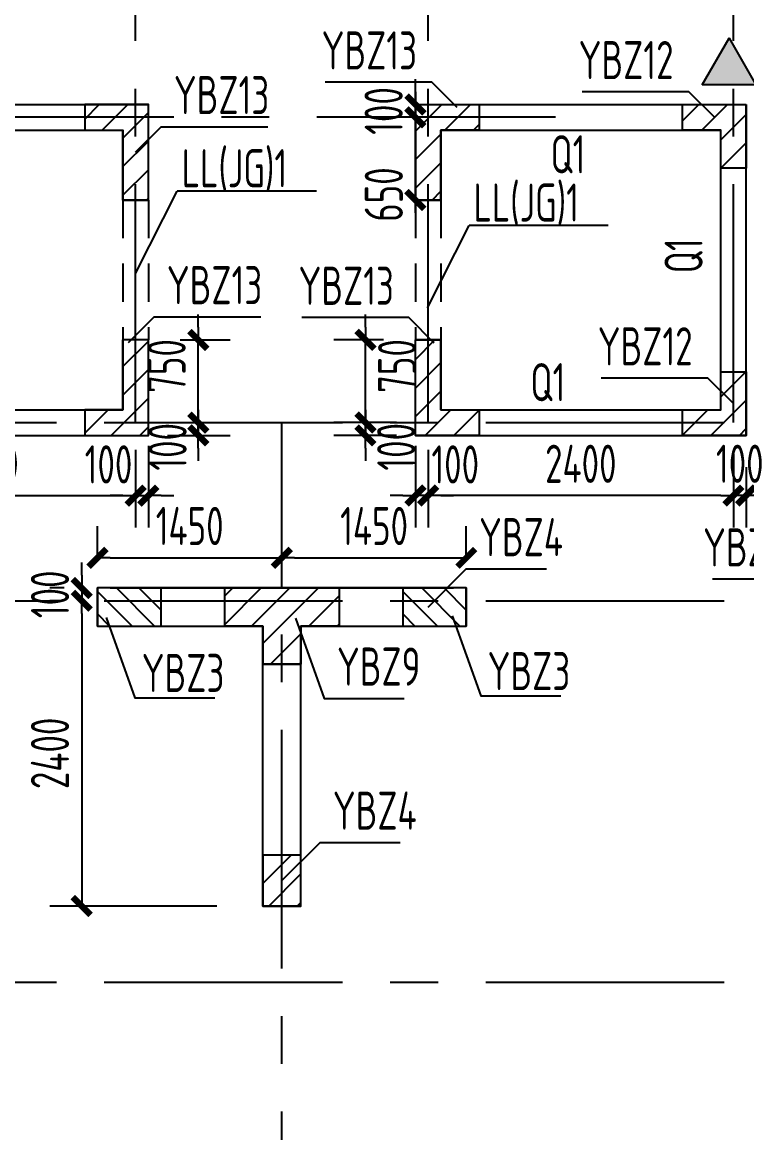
# Model space of a CAD drawing. Extents: x 580289 to 1106878, y -144605 to 78052.
# Drawn here: x 687919 to 693616, y 62835 to 71565 of the extents above; entities that cross this region are included whole.
import ezdxf

# ---------------------------------------------------------------- set-up
doc = ezdxf.new("R2010")
doc.units = 0
doc.header["$LTSCALE"] = 100
for name, pattern in [('3', [5, 3, -2]), ('7', [120.000008, -60.000004, 60.000004]), ('CENTER', [2, 1.25, -0.25, 0.25, -0.25])]:
    doc.linetypes.add(name, pattern=pattern)
doc.layers.get('0').update_dxf_attribs({"linetype": 'CONTINUOUS'})
doc.layers.get('Defpoints').update_dxf_attribs({"linetype": 'CONTINUOUS'})
for name, color, linetype in [('b边缘构件', 240, 'CONTINUOUS'), ('b边缘构件阴影', 240, 'CONTINUOUS'), ('COLU', 7, 'CONTINUOUS'), ('DIM', 3, 'CONTINUOUS'), ('PAXIS', 253, 'CENTER'), ('TEXT', 2, 'CONTINUOUS'), ('THIN', 7, 'CONTINUOUS'), ('墙文字', 54, '7'), ('索引', 140, 'CONTINUOUS')]:
    doc.layers.add(name, color=color, linetype=linetype)
doc.styles.get("Standard").update_dxf_attribs({"font": 'tssdeng.shx', "width": 0.7, "bigfont": 'tssdchn.shx'})
doc.styles.add('TSSD_Dimension', font='Tssdeng.shx', dxfattribs={"width": 0.7, "bigfont": 'tssdchn.shx'})
doc.dimstyles.new('TSSD_100_100$0', dxfattribs={"dimtxt": 300, "dimasz": 100, "dimexe": 250, "dimexo": 250, "dimgap": 100, "dimtad": 1, "dimdec": 0, "dimzin": 0, "dimdsep": 46, "dimtxsty": 'TSSD_Dimension', "dimblk": '_TSDBK', "dimblk1": '_TSDBK', "dimblk2": '_TSDBK', "dimsah": 1, "dimcen": 0, "dimclrt": 7, "dimadec": 0, "dimazin": 0, "dimtfac": 1, "dimtdec": 0, "dimtix": 1, "dimtmove": 2, "dimatfit": 3, "dimldrblk": '_TSDBK', "dimfxl": 1, "dimtolj": 1, "dimtzin": 0, "dimarcsym": 0})
pattern_1 = [(45, (250053.2, 141627.07), (-112.2532, 112.2532), [])]

# ---------------------------------------------------------------- blocks, each defined once
blk = doc.blocks.new('_TSDBK')
blk.add_line((-1, 0), (0, 0))
at = {"const_width": 0.5}
blk.add_lwpolyline([(-0.7, -0.7), (0.7, 0.7)], dxfattribs=at)
blk = doc.blocks.new('*D77')
at = {"layer": 'Defpoints', "color": 0}
for p in [(689960.8, 67354.7), (688510.8, 67117.7), (689960.8, 67117.7)]:
    blk.add_point(p, dxfattribs=at)
at = {"layer": 'DIM', "color": 0, "lineweight": -2}
for p, q in [((688510.8, 67367.7), (688510.8, 67604.7)), ((689960.8, 67367.7), (689960.8, 67604.7)), ((688610.8, 67354.7), (689860.8, 67354.7))]:
    blk.add_line(p, q, dxfattribs=at)
at = {"layer": 'DIM', "color": 0, "lineweight": -2, "xscale": 100, "yscale": 100, "zscale": 100, "rotation": 180}
blk.add_blockref('_TSDBK', (688510.8, 67354.7), dxfattribs=at)
at = {"layer": 'DIM', "color": 0, "lineweight": -2, "xscale": 100, "yscale": 100, "zscale": 100}
blk.add_blockref('_TSDBK', (689960.8, 67354.7), dxfattribs=at)
at = {"layer": 'DIM', "color": 7, "insert": (689235.8, 67604.7), "char_height": 300, "attachment_point": 5, "style": 'TSSD_Dimension'}
blk.add_mtext('\\A1;1450', dxfattribs=at)
blk = doc.blocks.new('*D78')
at = {"layer": 'Defpoints', "color": 0}
for p in [(691410.8, 67354.7), (689960.8, 67117.7), (691410.8, 67117.7)]:
    blk.add_point(p, dxfattribs=at)
at = {"layer": 'DIM', "color": 0, "lineweight": -2}
for p, q in [((689960.8, 67367.7), (689960.8, 67604.7)), ((691410.8, 67367.7), (691410.8, 67604.7)), ((690060.8, 67354.7), (691310.8, 67354.7))]:
    blk.add_line(p, q, dxfattribs=at)
at = {"layer": 'DIM', "color": 0, "lineweight": -2, "xscale": 100, "yscale": 100, "zscale": 100, "rotation": 180}
blk.add_blockref('_TSDBK', (689960.8, 67354.7), dxfattribs=at)
at = {"layer": 'DIM', "color": 0, "lineweight": -2, "xscale": 100, "yscale": 100, "zscale": 100}
blk.add_blockref('_TSDBK', (691410.8, 67354.7), dxfattribs=at)
at = {"layer": 'DIM', "color": 7, "insert": (690685.8, 67604.7), "char_height": 300, "attachment_point": 5, "style": 'TSSD_Dimension'}
blk.add_mtext('\\A1;1450', dxfattribs=at)
blk = doc.blocks.new('*D79')
at = {"layer": 'Defpoints', "color": 0}
for p in [(688499, 67117.7), (688387.3, 67017.7), (688499, 67017.7)]:
    blk.add_point(p, dxfattribs=at)
at = {"layer": 'DIM', "color": 0, "lineweight": -2}
for p, q in [((688387.3, 67217.7), (688387.3, 67317.7)), ((688249, 67117.7), (688137.3, 67117.7)), ((688387.3, 67117.7), (688387.3, 67017.7)), ((688249, 67017.7), (688137.3, 67017.7)), ((688387.3, 66917.7), (688387.3, 66817.7))]:
    blk.add_line(p, q, dxfattribs=at)
at = {"layer": 'DIM', "color": 0, "lineweight": -2, "xscale": 100, "yscale": 100, "zscale": 100}
for p, rotation in [((688387.3, 67117.7), 270), ((688387.3, 67017.7), 90)]:
    blk.add_blockref('_TSDBK', p, dxfattribs=dict(at, rotation=rotation))
at = {"layer": 'DIM', "color": 7, "insert": (688137.3, 67067.7), "char_height": 300, "attachment_point": 5, "rotation": 90, "style": 'TSSD_Dimension'}
blk.add_mtext('\\A1;100', dxfattribs=at)
blk = doc.blocks.new('*D80')
at = {"layer": 'Defpoints', "color": 0}
for p in [(688499, 67017.7), (688387.3, 64617.7), (689699, 64617.7)]:
    blk.add_point(p, dxfattribs=at)
at = {"layer": 'DIM', "color": 0, "lineweight": -2}
for p, q in [((688249, 67017.7), (688137.3, 67017.7)), ((688387.3, 66917.7), (688387.3, 64717.7)), ((689449, 64617.7), (688137.3, 64617.7))]:
    blk.add_line(p, q, dxfattribs=at)
at = {"layer": 'DIM', "color": 0, "lineweight": -2, "xscale": 100, "yscale": 100, "zscale": 100}
for p, rotation in [((688387.3, 67017.7), 90), ((688387.3, 64617.7), 270)]:
    blk.add_blockref('_TSDBK', p, dxfattribs=dict(at, rotation=rotation))
at = {"layer": 'DIM', "color": 7, "insert": (688137.3, 65817.7), "char_height": 300, "attachment_point": 5, "rotation": 90, "style": 'TSSD_Dimension'}
blk.add_mtext('\\A1;2400', dxfattribs=at)
blk = doc.blocks.new('*D104')
at = {"layer": 'Defpoints', "color": 0}
for p in [(688810.8, 68417.7), (688810.8, 68317.7), (689303.6, 68317.7)]:
    blk.add_point(p, dxfattribs=at)
at = {"layer": 'DIM', "color": 0, "lineweight": -2}
for p, q in [((689303.6, 68517.7), (689303.6, 68617.7)), ((689060.8, 68417.7), (689553.6, 68417.7)), ((689303.6, 68417.7), (689303.6, 68317.7)), ((689060.8, 68317.7), (689553.6, 68317.7)), ((689303.6, 68217.7), (689303.6, 68117.7))]:
    blk.add_line(p, q, dxfattribs=at)
at = {"layer": 'DIM', "color": 0, "lineweight": -2, "xscale": 100, "yscale": 100, "zscale": 100}
for p, rotation in [((689303.6, 68417.7), 270), ((689303.6, 68317.7), 90)]:
    blk.add_blockref('_TSDBK', p, dxfattribs=dict(at, rotation=rotation))
at = {"layer": 'DIM', "color": 7, "insert": (689061.9, 68227.5), "char_height": 300, "attachment_point": 5, "rotation": 90, "style": 'TSSD_Dimension'}
blk.add_mtext('\\A1;100', dxfattribs=at)
blk = doc.blocks.new('*D105')
at = {"layer": 'Defpoints', "color": 0}
for p in [(688910.8, 69067.7), (689303.6, 69067.7), (688810.8, 68317.7)]:
    blk.add_point(p, dxfattribs=at)
at = {"layer": 'DIM', "color": 0, "lineweight": -2}
for p, q in [((689303.6, 69167.7), (689303.6, 69267.7)), ((689160.8, 69067.7), (689553.6, 69067.7)), ((689303.6, 68317.7), (689303.6, 69067.7)), ((689060.8, 68317.7), (689553.6, 68317.7)), ((689303.6, 68217.7), (689303.6, 68117.7))]:
    blk.add_line(p, q, dxfattribs=at)
at = {"layer": 'DIM', "color": 0, "lineweight": -2, "xscale": 100, "yscale": 100, "zscale": 100}
for p, rotation in [((689303.6, 69067.7), 270), ((689303.6, 68317.7), 90)]:
    blk.add_blockref('_TSDBK', p, dxfattribs=dict(at, rotation=rotation))
at = {"layer": 'DIM', "color": 7, "insert": (689054.6, 68862.4), "char_height": 300, "attachment_point": 5, "rotation": 90, "style": 'TSSD_Dimension'}
blk.add_mtext('\\A1;750', dxfattribs=at)
blk = doc.blocks.new('*D169')
at = {"layer": 'Defpoints', "color": 0}
for p in [(691110.8, 68417.7), (690618, 68317.7), (691110.8, 68317.7)]:
    blk.add_point(p, dxfattribs=at)
at = {"layer": 'DIM', "color": 0, "lineweight": -2}
for p, q in [((690618, 68517.7), (690618, 68617.7)), ((690860.8, 68417.7), (690368, 68417.7)), ((690618, 68417.7), (690618, 68317.7)), ((690860.8, 68317.7), (690368, 68317.7)), ((690618, 68217.7), (690618, 68117.7))]:
    blk.add_line(p, q, dxfattribs=at)
at = {"layer": 'DIM', "color": 0, "lineweight": -2, "xscale": 100, "yscale": 100, "zscale": 100}
for p, rotation in [((690618, 68417.7), 270), ((690618, 68317.7), 90)]:
    blk.add_blockref('_TSDBK', p, dxfattribs=dict(at, rotation=rotation))
at = {"layer": 'DIM', "color": 7, "insert": (690859.6, 68227.5), "char_height": 300, "attachment_point": 5, "rotation": 90, "style": 'TSSD_Dimension'}
blk.add_mtext('\\A1;100', dxfattribs=at)
blk = doc.blocks.new('*D170')
at = {"layer": 'Defpoints', "color": 0}
for p in [(690618, 69067.7), (691010.8, 69067.7), (691110.8, 68317.7)]:
    blk.add_point(p, dxfattribs=at)
at = {"layer": 'DIM', "color": 0, "lineweight": -2}
for p, q in [((690618, 69167.7), (690618, 69267.7)), ((690760.8, 69067.7), (690368, 69067.7)), ((690618, 68317.7), (690618, 69067.7)), ((690860.8, 68317.7), (690368, 68317.7)), ((690618, 68217.7), (690618, 68117.7))]:
    blk.add_line(p, q, dxfattribs=at)
at = {"layer": 'DIM', "color": 0, "lineweight": -2, "xscale": 100, "yscale": 100, "zscale": 100}
for p, rotation in [((690618, 69067.7), 270), ((690618, 68317.7), 90)]:
    blk.add_blockref('_TSDBK', p, dxfattribs=dict(at, rotation=rotation))
at = {"layer": 'DIM', "color": 7, "insert": (690867, 68862.4), "char_height": 300, "attachment_point": 5, "rotation": 90, "style": 'TSSD_Dimension'}
blk.add_mtext('\\A1;750', dxfattribs=at)
blk = doc.blocks.new('*D174')
at = {"layer": 'Defpoints', "color": 0}
for p in [(688810.8, 68455), (686410.8, 68418.4), (688810.8, 67844.1)]:
    blk.add_point(p, dxfattribs=at)
at = {"layer": 'DIM', "color": 0, "lineweight": -2}
for p, q in [((688810.8, 68205), (688810.8, 67594.1)), ((686410.8, 68168.4), (686410.8, 67594.1)), ((686510.8, 67844.1), (688710.8, 67844.1))]:
    blk.add_line(p, q, dxfattribs=at)
at = {"layer": 'DIM', "color": 0, "lineweight": -2, "xscale": 100, "yscale": 100, "zscale": 100, "rotation": 180}
blk.add_blockref('_TSDBK', (686410.8, 67844.1), dxfattribs=at)
at = {"layer": 'DIM', "color": 0, "lineweight": -2, "xscale": 100, "yscale": 100, "zscale": 100}
blk.add_blockref('_TSDBK', (688810.8, 67844.1), dxfattribs=at)
at = {"layer": 'DIM', "color": 7, "insert": (687610.8, 68094.1), "char_height": 300, "attachment_point": 5, "style": 'TSSD_Dimension'}
blk.add_mtext('\\A1;2400', dxfattribs=at)
blk = doc.blocks.new('*D175')
at = {"layer": 'Defpoints', "color": 0}
for p in [(688810.8, 68455), (688910.8, 68485.4), (688910.8, 67844.1)]:
    blk.add_point(p, dxfattribs=at)
at = {"layer": 'DIM', "color": 0, "lineweight": -2}
for p, q in [((688810.8, 68205), (688810.8, 67594.1)), ((688910.8, 68235.4), (688910.8, 67594.1)), ((688710.8, 67844.1), (688610.8, 67844.1)), ((688810.8, 67844.1), (688910.8, 67844.1)), ((689010.8, 67844.1), (689110.8, 67844.1))]:
    blk.add_line(p, q, dxfattribs=at)
at = {"layer": 'DIM', "color": 0, "lineweight": -2, "xscale": 100, "yscale": 100, "zscale": 100}
blk.add_blockref('_TSDBK', (688810.8, 67844.1), dxfattribs=at)
at = {"layer": 'DIM', "color": 0, "lineweight": -2, "xscale": 100, "yscale": 100, "zscale": 100, "rotation": 180}
blk.add_blockref('_TSDBK', (688910.8, 67844.1), dxfattribs=at)
at = {"layer": 'DIM', "color": 7, "insert": (688597.7, 68089.2), "char_height": 300, "attachment_point": 5, "style": 'TSSD_Dimension'}
blk.add_mtext('\\A1;100', dxfattribs=at)
blk = doc.blocks.new('*D179')
at = {"layer": 'Defpoints', "color": 0}
for p in [(693510.8, 68418.4), (693610.8, 68317.7), (693510.8, 67844.1)]:
    blk.add_point(p, dxfattribs=at)
at = {"layer": 'DIM', "color": 0, "lineweight": -2}
for p, q in [((693510.8, 68168.4), (693510.8, 67594.1)), ((693610.8, 68067.7), (693610.8, 67594.1)), ((693410.8, 67844.1), (693310.8, 67844.1)), ((693610.8, 67844.1), (693510.8, 67844.1)), ((693710.8, 67844.1), (693810.8, 67844.1))]:
    blk.add_line(p, q, dxfattribs=at)
at = {"layer": 'DIM', "color": 0, "lineweight": -2, "xscale": 100, "yscale": 100, "zscale": 100}
blk.add_blockref('_TSDBK', (693510.8, 67844.1), dxfattribs=at)
at = {"layer": 'DIM', "color": 0, "lineweight": -2, "xscale": 100, "yscale": 100, "zscale": 100, "rotation": 180}
blk.add_blockref('_TSDBK', (693610.8, 67844.1), dxfattribs=at)
at = {"layer": 'DIM', "color": 7, "insert": (693560.8, 68094.1), "char_height": 300, "attachment_point": 5, "style": 'TSSD_Dimension'}
blk.add_mtext('\\A1;100', dxfattribs=at)
blk = doc.blocks.new('*D180')
at = {"layer": 'Defpoints', "color": 0}
for p in [(691110.8, 68455), (693510.8, 68418.4), (691110.8, 67844.1)]:
    blk.add_point(p, dxfattribs=at)
at = {"layer": 'DIM', "color": 0, "lineweight": -2}
for p, q in [((691110.8, 68205), (691110.8, 67594.1)), ((693510.8, 68168.4), (693510.8, 67594.1)), ((693410.8, 67844.1), (691210.8, 67844.1))]:
    blk.add_line(p, q, dxfattribs=at)
at = {"layer": 'DIM', "color": 0, "lineweight": -2, "xscale": 100, "yscale": 100, "zscale": 100, "rotation": 180}
blk.add_blockref('_TSDBK', (691110.8, 67844.1), dxfattribs=at)
at = {"layer": 'DIM', "color": 0, "lineweight": -2, "xscale": 100, "yscale": 100, "zscale": 100}
blk.add_blockref('_TSDBK', (693510.8, 67844.1), dxfattribs=at)
at = {"layer": 'DIM', "color": 7, "insert": (692310.8, 68094.1), "char_height": 300, "attachment_point": 5, "style": 'TSSD_Dimension'}
blk.add_mtext('\\A1;2400', dxfattribs=at)
blk = doc.blocks.new('*D181')
at = {"layer": 'Defpoints', "color": 0}
for p in [(691010.8, 68485.4), (691110.8, 68455), (691010.8, 67844.1)]:
    blk.add_point(p, dxfattribs=at)
at = {"layer": 'DIM', "color": 0, "lineweight": -2}
for p, q in [((691010.8, 68235.4), (691010.8, 67594.1)), ((691110.8, 68205), (691110.8, 67594.1)), ((690910.8, 67844.1), (690810.8, 67844.1)), ((691110.8, 67844.1), (691010.8, 67844.1)), ((691210.8, 67844.1), (691310.8, 67844.1))]:
    blk.add_line(p, q, dxfattribs=at)
at = {"layer": 'DIM', "color": 0, "lineweight": -2, "xscale": 100, "yscale": 100, "zscale": 100}
blk.add_blockref('_TSDBK', (691010.8, 67844.1), dxfattribs=at)
at = {"layer": 'DIM', "color": 0, "lineweight": -2, "xscale": 100, "yscale": 100, "zscale": 100, "rotation": 180}
blk.add_blockref('_TSDBK', (691110.8, 67844.1), dxfattribs=at)
at = {"layer": 'DIM', "color": 7, "insert": (691323.8, 68089.2), "char_height": 300, "attachment_point": 5, "style": 'TSSD_Dimension'}
blk.add_mtext('\\A1;100', dxfattribs=at)
blk = doc.blocks.new('*D315')
at = {"layer": 'Defpoints', "color": 0}
for p in [(689960.8, 67354.7), (688510.8, 67117.7), (689960.8, 67117.7)]:
    blk.add_point(p, dxfattribs=at)
at = {"layer": 'DIM', "color": 0, "lineweight": -2}
for p, q in [((688510.8, 67367.7), (688510.8, 67604.7)), ((689960.8, 67367.7), (689960.8, 67604.7)), ((688610.8, 67354.7), (689860.8, 67354.7))]:
    blk.add_line(p, q, dxfattribs=at)
at = {"layer": 'DIM', "color": 0, "lineweight": -2, "xscale": 100, "yscale": 100, "zscale": 100, "rotation": 180}
blk.add_blockref('_TSDBK', (688510.8, 67354.7), dxfattribs=at)
at = {"layer": 'DIM', "color": 0, "lineweight": -2, "xscale": 100, "yscale": 100, "zscale": 100}
blk.add_blockref('_TSDBK', (689960.8, 67354.7), dxfattribs=at)
at = {"layer": 'DIM', "color": 7, "insert": (689235.8, 67604.7), "char_height": 300, "attachment_point": 5, "style": 'TSSD_Dimension'}
blk.add_mtext('\\A1;1450', dxfattribs=at)
blk = doc.blocks.new('*D316')
at = {"layer": 'Defpoints', "color": 0}
for p in [(691410.8, 67354.7), (689960.8, 67117.7), (691410.8, 67117.7)]:
    blk.add_point(p, dxfattribs=at)
at = {"layer": 'DIM', "color": 0, "lineweight": -2}
for p, q in [((689960.8, 67367.7), (689960.8, 67604.7)), ((691410.8, 67367.7), (691410.8, 67604.7)), ((690060.8, 67354.7), (691310.8, 67354.7))]:
    blk.add_line(p, q, dxfattribs=at)
at = {"layer": 'DIM', "color": 0, "lineweight": -2, "xscale": 100, "yscale": 100, "zscale": 100, "rotation": 180}
blk.add_blockref('_TSDBK', (689960.8, 67354.7), dxfattribs=at)
at = {"layer": 'DIM', "color": 0, "lineweight": -2, "xscale": 100, "yscale": 100, "zscale": 100}
blk.add_blockref('_TSDBK', (691410.8, 67354.7), dxfattribs=at)
at = {"layer": 'DIM', "color": 7, "insert": (690685.8, 67604.7), "char_height": 300, "attachment_point": 5, "style": 'TSSD_Dimension'}
blk.add_mtext('\\A1;1450', dxfattribs=at)
blk = doc.blocks.new('*D317')
at = {"layer": 'Defpoints', "color": 0}
for p in [(688499, 67117.7), (688387.3, 67017.7), (688499, 67017.7)]:
    blk.add_point(p, dxfattribs=at)
at = {"layer": 'DIM', "color": 0, "lineweight": -2}
for p, q in [((688387.3, 67217.7), (688387.3, 67317.7)), ((688249, 67117.7), (688137.3, 67117.7)), ((688387.3, 67117.7), (688387.3, 67017.7)), ((688249, 67017.7), (688137.3, 67017.7)), ((688387.3, 66917.7), (688387.3, 66817.7))]:
    blk.add_line(p, q, dxfattribs=at)
at = {"layer": 'DIM', "color": 0, "lineweight": -2, "xscale": 100, "yscale": 100, "zscale": 100}
for p, rotation in [((688387.3, 67117.7), 270), ((688387.3, 67017.7), 90)]:
    blk.add_blockref('_TSDBK', p, dxfattribs=dict(at, rotation=rotation))
at = {"layer": 'DIM', "color": 7, "insert": (688137.3, 67067.7), "char_height": 300, "attachment_point": 5, "rotation": 90, "style": 'TSSD_Dimension'}
blk.add_mtext('\\A1;100', dxfattribs=at)
blk = doc.blocks.new('*D318')
at = {"layer": 'Defpoints', "color": 0}
for p in [(688499, 67017.7), (688387.3, 64617.7), (689699, 64617.7)]:
    blk.add_point(p, dxfattribs=at)
at = {"layer": 'DIM', "color": 0, "lineweight": -2}
for p, q in [((688249, 67017.7), (688137.3, 67017.7)), ((688387.3, 66917.7), (688387.3, 64717.7)), ((689449, 64617.7), (688137.3, 64617.7))]:
    blk.add_line(p, q, dxfattribs=at)
at = {"layer": 'DIM', "color": 0, "lineweight": -2, "xscale": 100, "yscale": 100, "zscale": 100}
for p, rotation in [((688387.3, 67017.7), 90), ((688387.3, 64617.7), 270)]:
    blk.add_blockref('_TSDBK', p, dxfattribs=dict(at, rotation=rotation))
at = {"layer": 'DIM', "color": 7, "insert": (688137.3, 65817.7), "char_height": 300, "attachment_point": 5, "rotation": 90, "style": 'TSSD_Dimension'}
blk.add_mtext('\\A1;2400', dxfattribs=at)
blk = doc.blocks.new('*D341')
at = {"layer": 'Defpoints', "color": 0}
for p in [(688810.8, 68417.7), (688810.8, 68317.7), (689303.6, 68317.7)]:
    blk.add_point(p, dxfattribs=at)
at = {"layer": 'DIM', "color": 0, "lineweight": -2}
for p, q in [((689303.6, 68517.7), (689303.6, 68617.7)), ((689060.8, 68417.7), (689553.6, 68417.7)), ((689303.6, 68417.7), (689303.6, 68317.7)), ((689060.8, 68317.7), (689553.6, 68317.7)), ((689303.6, 68217.7), (689303.6, 68117.7))]:
    blk.add_line(p, q, dxfattribs=at)
at = {"layer": 'DIM', "color": 0, "lineweight": -2, "xscale": 100, "yscale": 100, "zscale": 100}
for p, rotation in [((689303.6, 68417.7), 270), ((689303.6, 68317.7), 90)]:
    blk.add_blockref('_TSDBK', p, dxfattribs=dict(at, rotation=rotation))
at = {"layer": 'DIM', "color": 7, "insert": (689061.9, 68227.5), "char_height": 300, "attachment_point": 5, "rotation": 90, "style": 'TSSD_Dimension'}
blk.add_mtext('\\A1;100', dxfattribs=at)
blk = doc.blocks.new('*D342')
at = {"layer": 'Defpoints', "color": 0}
for p in [(688910.8, 69067.7), (689303.6, 69067.7), (688810.8, 68317.7)]:
    blk.add_point(p, dxfattribs=at)
at = {"layer": 'DIM', "color": 0, "lineweight": -2}
for p, q in [((689303.6, 69167.7), (689303.6, 69267.7)), ((689160.8, 69067.7), (689553.6, 69067.7)), ((689303.6, 68317.7), (689303.6, 69067.7)), ((689060.8, 68317.7), (689553.6, 68317.7)), ((689303.6, 68217.7), (689303.6, 68117.7))]:
    blk.add_line(p, q, dxfattribs=at)
at = {"layer": 'DIM', "color": 0, "lineweight": -2, "xscale": 100, "yscale": 100, "zscale": 100}
for p, rotation in [((689303.6, 69067.7), 270), ((689303.6, 68317.7), 90)]:
    blk.add_blockref('_TSDBK', p, dxfattribs=dict(at, rotation=rotation))
at = {"layer": 'DIM', "color": 7, "insert": (689054.6, 68862.4), "char_height": 300, "attachment_point": 5, "rotation": 90, "style": 'TSSD_Dimension'}
blk.add_mtext('\\A1;750', dxfattribs=at)
blk = doc.blocks.new('*D411')
at = {"layer": 'Defpoints', "color": 0}
for p in [(691110.8, 68417.7), (690618, 68317.7), (691110.8, 68317.7)]:
    blk.add_point(p, dxfattribs=at)
at = {"layer": 'DIM', "color": 0, "lineweight": -2}
for p, q in [((690618, 68517.7), (690618, 68617.7)), ((690860.8, 68417.7), (690368, 68417.7)), ((690618, 68417.7), (690618, 68317.7)), ((690860.8, 68317.7), (690368, 68317.7)), ((690618, 68217.7), (690618, 68117.7))]:
    blk.add_line(p, q, dxfattribs=at)
at = {"layer": 'DIM', "color": 0, "lineweight": -2, "xscale": 100, "yscale": 100, "zscale": 100}
for p, rotation in [((690618, 68417.7), 270), ((690618, 68317.7), 90)]:
    blk.add_blockref('_TSDBK', p, dxfattribs=dict(at, rotation=rotation))
at = {"layer": 'DIM', "color": 7, "insert": (690859.6, 68227.5), "char_height": 300, "attachment_point": 5, "rotation": 90, "style": 'TSSD_Dimension'}
blk.add_mtext('\\A1;100', dxfattribs=at)
blk = doc.blocks.new('*D412')
at = {"layer": 'Defpoints', "color": 0}
for p in [(690618, 69067.7), (691010.8, 69067.7), (691110.8, 68317.7)]:
    blk.add_point(p, dxfattribs=at)
at = {"layer": 'DIM', "color": 0, "lineweight": -2}
for p, q in [((690618, 69167.7), (690618, 69267.7)), ((690760.8, 69067.7), (690368, 69067.7)), ((690618, 68317.7), (690618, 69067.7)), ((690860.8, 68317.7), (690368, 68317.7)), ((690618, 68217.7), (690618, 68117.7))]:
    blk.add_line(p, q, dxfattribs=at)
at = {"layer": 'DIM', "color": 0, "lineweight": -2, "xscale": 100, "yscale": 100, "zscale": 100}
for p, rotation in [((690618, 69067.7), 270), ((690618, 68317.7), 90)]:
    blk.add_blockref('_TSDBK', p, dxfattribs=dict(at, rotation=rotation))
at = {"layer": 'DIM', "color": 7, "insert": (690867, 68862.4), "char_height": 300, "attachment_point": 5, "rotation": 90, "style": 'TSSD_Dimension'}
blk.add_mtext('\\A1;750', dxfattribs=at)
blk = doc.blocks.new('*D417')
at = {"layer": 'Defpoints', "color": 0}
for p in [(688810.8, 68455), (686410.8, 68418.4), (688810.8, 67844.1)]:
    blk.add_point(p, dxfattribs=at)
at = {"layer": 'DIM', "color": 0, "lineweight": -2}
for p, q in [((688810.8, 68205), (688810.8, 67594.1)), ((686410.8, 68168.4), (686410.8, 67594.1)), ((686510.8, 67844.1), (688710.8, 67844.1))]:
    blk.add_line(p, q, dxfattribs=at)
at = {"layer": 'DIM', "color": 0, "lineweight": -2, "xscale": 100, "yscale": 100, "zscale": 100, "rotation": 180}
blk.add_blockref('_TSDBK', (686410.8, 67844.1), dxfattribs=at)
at = {"layer": 'DIM', "color": 0, "lineweight": -2, "xscale": 100, "yscale": 100, "zscale": 100}
blk.add_blockref('_TSDBK', (688810.8, 67844.1), dxfattribs=at)
at = {"layer": 'DIM', "color": 7, "insert": (687610.8, 68094.1), "char_height": 300, "attachment_point": 5, "style": 'TSSD_Dimension'}
blk.add_mtext('\\A1;2400', dxfattribs=at)
blk = doc.blocks.new('*D418')
at = {"layer": 'Defpoints', "color": 0}
for p in [(688810.8, 68455), (688910.8, 68485.4), (688910.8, 67844.1)]:
    blk.add_point(p, dxfattribs=at)
at = {"layer": 'DIM', "color": 0, "lineweight": -2}
for p, q in [((688810.8, 68205), (688810.8, 67594.1)), ((688910.8, 68235.4), (688910.8, 67594.1)), ((688710.8, 67844.1), (688610.8, 67844.1)), ((688810.8, 67844.1), (688910.8, 67844.1)), ((689010.8, 67844.1), (689110.8, 67844.1))]:
    blk.add_line(p, q, dxfattribs=at)
at = {"layer": 'DIM', "color": 0, "lineweight": -2, "xscale": 100, "yscale": 100, "zscale": 100}
blk.add_blockref('_TSDBK', (688810.8, 67844.1), dxfattribs=at)
at = {"layer": 'DIM', "color": 0, "lineweight": -2, "xscale": 100, "yscale": 100, "zscale": 100, "rotation": 180}
blk.add_blockref('_TSDBK', (688910.8, 67844.1), dxfattribs=at)
at = {"layer": 'DIM', "color": 7, "insert": (688597.7, 68089.2), "char_height": 300, "attachment_point": 5, "style": 'TSSD_Dimension'}
blk.add_mtext('\\A1;100', dxfattribs=at)
blk = doc.blocks.new('*D422')
at = {"layer": 'Defpoints', "color": 0}
for p in [(693510.8, 68418.4), (693610.8, 68317.7), (693510.8, 67844.1)]:
    blk.add_point(p, dxfattribs=at)
at = {"layer": 'DIM', "color": 0, "lineweight": -2}
for p, q in [((693510.8, 68168.4), (693510.8, 67594.1)), ((693610.8, 68067.7), (693610.8, 67594.1)), ((693410.8, 67844.1), (693310.8, 67844.1)), ((693610.8, 67844.1), (693510.8, 67844.1)), ((693710.8, 67844.1), (693810.8, 67844.1))]:
    blk.add_line(p, q, dxfattribs=at)
at = {"layer": 'DIM', "color": 0, "lineweight": -2, "xscale": 100, "yscale": 100, "zscale": 100}
blk.add_blockref('_TSDBK', (693510.8, 67844.1), dxfattribs=at)
at = {"layer": 'DIM', "color": 0, "lineweight": -2, "xscale": 100, "yscale": 100, "zscale": 100, "rotation": 180}
blk.add_blockref('_TSDBK', (693610.8, 67844.1), dxfattribs=at)
at = {"layer": 'DIM', "color": 7, "insert": (693560.8, 68094.1), "char_height": 300, "attachment_point": 5, "style": 'TSSD_Dimension'}
blk.add_mtext('\\A1;100', dxfattribs=at)
blk = doc.blocks.new('*D423')
at = {"layer": 'Defpoints', "color": 0}
for p in [(691110.8, 68455), (693510.8, 68418.4), (691110.8, 67844.1)]:
    blk.add_point(p, dxfattribs=at)
at = {"layer": 'DIM', "color": 0, "lineweight": -2}
for p, q in [((691110.8, 68205), (691110.8, 67594.1)), ((693510.8, 68168.4), (693510.8, 67594.1)), ((693410.8, 67844.1), (691210.8, 67844.1))]:
    blk.add_line(p, q, dxfattribs=at)
at = {"layer": 'DIM', "color": 0, "lineweight": -2, "xscale": 100, "yscale": 100, "zscale": 100, "rotation": 180}
blk.add_blockref('_TSDBK', (691110.8, 67844.1), dxfattribs=at)
at = {"layer": 'DIM', "color": 0, "lineweight": -2, "xscale": 100, "yscale": 100, "zscale": 100}
blk.add_blockref('_TSDBK', (693510.8, 67844.1), dxfattribs=at)
at = {"layer": 'DIM', "color": 7, "insert": (692310.8, 68094.1), "char_height": 300, "attachment_point": 5, "style": 'TSSD_Dimension'}
blk.add_mtext('\\A1;2400', dxfattribs=at)
blk = doc.blocks.new('*D424')
at = {"layer": 'Defpoints', "color": 0}
for p in [(691010.8, 68485.4), (691110.8, 68455), (691010.8, 67844.1)]:
    blk.add_point(p, dxfattribs=at)
at = {"layer": 'DIM', "color": 0, "lineweight": -2}
for p, q in [((691010.8, 68235.4), (691010.8, 67594.1)), ((691110.8, 68205), (691110.8, 67594.1)), ((690910.8, 67844.1), (690810.8, 67844.1)), ((691110.8, 67844.1), (691010.8, 67844.1)), ((691210.8, 67844.1), (691310.8, 67844.1))]:
    blk.add_line(p, q, dxfattribs=at)
at = {"layer": 'DIM', "color": 0, "lineweight": -2, "xscale": 100, "yscale": 100, "zscale": 100}
blk.add_blockref('_TSDBK', (691010.8, 67844.1), dxfattribs=at)
at = {"layer": 'DIM', "color": 0, "lineweight": -2, "xscale": 100, "yscale": 100, "zscale": 100, "rotation": 180}
blk.add_blockref('_TSDBK', (691110.8, 67844.1), dxfattribs=at)
at = {"layer": 'DIM', "color": 7, "insert": (691323.8, 68089.2), "char_height": 300, "attachment_point": 5, "style": 'TSSD_Dimension'}
blk.add_mtext('\\A1;100', dxfattribs=at)
blk = doc.blocks.new('*D20')
at = {"layer": 'Defpoints', "color": 0}
for p in [(691010.8, 70917.7), (691010.8, 70817.7), (691010.8, 70817.7)]:
    blk.add_point(p, dxfattribs=at)
at = {"layer": 'DIM', "color": 0, "lineweight": -2}
for p, q in [((691010.8, 71017.7), (691010.8, 71117.7)), ((691010.8, 70917.7), (691010.8, 70817.7)), ((691010.8, 70717.7), (691010.8, 70617.7))]:
    blk.add_line(p, q, dxfattribs=at)
at = {"layer": 'DIM', "color": 0, "lineweight": -2, "xscale": 100, "yscale": 100, "zscale": 100}
for p, rotation in [((691010.8, 70917.7), 270), ((691010.8, 70817.7), 90)]:
    blk.add_blockref('_TSDBK', p, dxfattribs=dict(at, rotation=rotation))
at = {"layer": 'DIM', "color": 7, "insert": (690760.8, 70867.7), "char_height": 300, "attachment_point": 5, "rotation": 90, "style": 'TSSD_Dimension'}
blk.add_mtext('\\A1;100', dxfattribs=at)
blk = doc.blocks.new('*D21')
at = {"layer": 'Defpoints', "color": 0}
for p in [(691010.8, 70817.7), (691010.8, 70167.7), (691010.8, 70167.7)]:
    blk.add_point(p, dxfattribs=at)
at = {"layer": 'DIM', "color": 0, "lineweight": -2}
for p, q in [((691010.8, 70917.7), (691010.8, 71017.7)), ((691010.8, 70817.7), (691010.8, 70167.7)), ((691010.8, 70067.7), (691010.8, 69967.7))]:
    blk.add_line(p, q, dxfattribs=at)
at = {"layer": 'DIM', "color": 0, "lineweight": -2, "xscale": 100, "yscale": 100, "zscale": 100}
for p, rotation in [((691010.8, 70817.7), 270), ((691010.8, 70167.7), 90)]:
    blk.add_blockref('_TSDBK', p, dxfattribs=dict(at, rotation=rotation))
at = {"layer": 'DIM', "color": 7, "insert": (690762.2, 70210.5), "char_height": 300, "attachment_point": 5, "rotation": 90, "style": 'TSSD_Dimension'}
blk.add_mtext('\\A1;650', dxfattribs=at)

msp = doc.modelspace()

# ---------------------------------------------------------------- hatches: boundary and pattern name
at = {"layer": 'b边缘构件阴影'}
h = msp.add_hatch(dxfattribs=at)
h.set_pattern_fill('ANSI31', color=256, scale=50, style=0)
h.set_pattern_definition(pattern_1)
h.paths.add_polyline_path([(688410.8, 70917.7), (688410.8, 70717.7), (688710.8, 70717.7), (688710.8, 70167.7), (688910.8, 70167.7), (688910.8, 70917.7)], flags=0)
h = msp.add_hatch(dxfattribs=at)
h.set_pattern_fill('ANSI31', color=256, scale=50, style=0)
h.set_pattern_definition(pattern_1)
h.paths.add_polyline_path([(691510.8, 70917.7), (691510.8, 70717.7), (691210.8, 70717.7), (691210.8, 70167.7), (691010.8, 70167.7), (691010.8, 70917.7)], flags=0)
h = msp.add_hatch(dxfattribs=at)
h.set_pattern_fill('ANSI31', color=256, scale=50, style=0)
h.set_pattern_definition(pattern_1)
h.paths.add_polyline_path([(693610.8, 70917.7), (693610.8, 70417.7), (693410.8, 70417.7), (693410.8, 70717.7), (693110.8, 70717.7), (693110.8, 70917.7)], flags=0)
h = msp.add_hatch(dxfattribs=at)
h.set_pattern_fill('ANSI31', color=256, scale=50, style=0)
h.set_pattern_definition(pattern_1)
h.paths.add_polyline_path([(688410.8, 68517.7), (688410.8, 68317.7), (688910.8, 68317.7), (688910.8, 69067.7), (688710.8, 69067.7), (688710.8, 68517.7)], flags=0)
h = msp.add_hatch(dxfattribs=at)
h.set_pattern_fill('ANSI31', color=256, scale=50, style=0)
h.set_pattern_definition(pattern_1)
h.paths.add_polyline_path([(691510.8, 68517.7), (691510.8, 68317.7), (691010.8, 68317.7), (691010.8, 69067.7), (691210.8, 69067.7), (691210.8, 68517.7)], flags=0)
h = msp.add_hatch(dxfattribs=at)
h.set_pattern_fill('ANSI31', color=256, scale=50, style=0)
h.set_pattern_definition(pattern_1)
h.paths.add_polyline_path([(693610.8, 68817.7), (693610.8, 68317.7), (693110.8, 68317.7), (693110.8, 68517.7), (693410.8, 68517.7), (693410.8, 68817.7)], flags=0)
h = msp.add_hatch(dxfattribs=at)
h.set_pattern_fill('ANSI31', color=256, scale=1000, angle=-90, style=0)
h.set_pattern_definition([(315, (522030.07, -4193.85), (88.38835, 88.38835), [])])
h.paths.add_polyline_path([(689010.8, 66967.7), (689010.8, 67117.7), (688510.8, 67117.7), (688510.8, 66967.7)])
h.paths.add_polyline_path([(688960.8, 66817.7), (688810.8, 66967.7), (688510.8, 66967.7), (688510.8, 66817.7)])
h.paths.add_polyline_path([(688960.8, 66817.7), (689010.8, 66817.7), (689010.8, 66967.7), (688810.8, 66967.7)])
h = msp.add_hatch(dxfattribs=at)
h.set_pattern_fill('ANSI31', color=256, scale=50, style=0)
h.set_pattern_definition([(45, (634062.73, -514860.83), (-112.2532, 112.2532), [])])
h.paths.add_polyline_path([(689510.8, 67017.7), (689510.8, 66817.7), (689810.8, 66817.7), (689810.8, 66517.7), (689960.8, 66517.7), (689960.8, 67017.7)])
h.paths.add_polyline_path([(689510.8, 67117.7), (689510.8, 67017.7), (689960.8, 67017.7), (689960.8, 67117.7)])
h.paths.add_polyline_path([(689960.8, 67117.7), (689960.8, 67017.7), (690410.8, 67017.7), (690410.8, 67117.7)])
h.paths.add_polyline_path([(689960.8, 67017.7), (689960.8, 66517.7), (690110.8, 66517.7), (690110.8, 66817.7), (690410.8, 66817.7), (690410.8, 67017.7)])
h = msp.add_hatch(dxfattribs=at)
h.set_pattern_fill('ANSI31', color=256, scale=1000, angle=-90, style=0)
h.set_pattern_definition([(315, (524430.07, -4193.85), (88.38835, 88.38835), [])])
h.paths.add_polyline_path([(691410.8, 66967.7), (691410.8, 67117.7), (690910.8, 67117.7), (690910.8, 66967.7)])
h.paths.add_polyline_path([(691360.8, 66817.7), (691210.8, 66967.7), (690910.8, 66967.7), (690910.8, 66817.7)])
h.paths.add_polyline_path([(691360.8, 66817.7), (691410.8, 66817.7), (691410.8, 66967.7), (691210.8, 66967.7)])
h = msp.add_hatch(dxfattribs=at)
h.set_pattern_fill('ANSI31', color=256, scale=50, style=0)
h.set_pattern_definition(pattern_1)
h.paths.add_polyline_path([(689810.8, 65017.7), (689810.8, 64617.7), (690110.8, 64617.7), (690110.8, 65017.7)], flags=0)
at = {"layer": 'TEXT'}
msp.add_hatch(color=256, dxfattribs=at).paths.add_polyline_path([(693264, 71072.1), (693476.1, 71439.5), (693688.2, 71072.1)])

# ---------------------------------------------------------------- linework, layer by layer
at = {"layer": 'b边缘构件'}
for points in [[(688410.8, 70917.7), (688410.8, 70717.7), (688710.8, 70717.7), (688710.8, 70167.7), (688910.8, 70167.7), (688910.8, 70917.7), (688410.8, 70917.7)], [(688910.8, 70167.7), (688910.8, 70917.7)], [(691010.8, 70167.7), (691010.8, 70917.7)], [(691510.8, 70917.7), (691510.8, 70717.7), (691210.8, 70717.7), (691210.8, 70167.7), (691010.8, 70167.7), (691010.8, 70917.7), (691510.8, 70917.7)], [(693610.8, 70917.7), (693610.8, 70417.7), (693410.8, 70417.7), (693410.8, 70717.7), (693110.8, 70717.7), (693110.8, 70917.7), (693610.8, 70917.7)], [(688710.8, 70167.7), (688710.8, 70717.7)], [(691210.8, 70167.7), (691210.8, 70717.7)], [(688910.8, 70167.7), (688710.8, 70167.7)], [(691010.8, 70167.7), (691210.8, 70167.7)], [(688410.8, 68517.7), (688410.8, 68317.7), (688910.8, 68317.7), (688910.8, 69067.7), (688710.8, 69067.7), (688710.8, 68517.7), (688410.8, 68517.7)], [(688710.8, 68517.7), (688710.8, 69067.7)], [(688910.8, 69067.7), (688710.8, 69067.7)], [(688910.8, 68317.7), (688910.8, 69067.7)], [(691010.8, 68317.7), (691010.8, 69067.7)], [(691010.8, 69067.7), (691210.8, 69067.7)], [(691510.8, 68517.7), (691510.8, 68317.7), (691010.8, 68317.7), (691010.8, 69067.7), (691210.8, 69067.7), (691210.8, 68517.7), (691510.8, 68517.7)], [(691210.8, 68517.7), (691210.8, 69067.7)], [(693610.8, 68817.7), (693610.8, 68317.7), (693110.8, 68317.7), (693110.8, 68517.7), (693410.8, 68517.7), (693410.8, 68817.7), (693610.8, 68817.7)], [(688510.8, 66817.7), (688510.8, 67117.7)], [(688510.8, 66817.7), (689810.8, 66817.7), (689810.8, 66517.7), (690110.8, 66517.7), (690110.8, 66817.7), (691410.8, 66817.7), (691410.8, 67117.7), (688510.8, 67117.7), (688510.8, 66817.7)], [(689010.8, 67117.7), (688510.8, 67117.7), (688510.8, 66817.7), (689010.8, 66817.7), (689010.8, 67117.7)], [(688610.8, 67117.7), (690110.8, 67117.7)], [(690110.8, 67117.7), (691310.8, 67117.7)], [(691410.8, 67117.7), (690910.8, 67117.7), (690910.8, 66817.7), (691410.8, 66817.7), (691410.8, 67117.7)], [(691410.8, 67117.7), (691410.8, 66817.7)], [(688510.8, 66817.7), (689810.8, 66817.7)], [(690110.8, 66817.7), (691310.8, 66817.7)], [(689810.8, 65017.7), (689810.8, 64617.7), (690110.8, 64617.7), (690110.8, 65017.7), (689810.8, 65017.7)], [(690110.8, 64617.7), (689810.8, 64617.7)]]:
    msp.add_lwpolyline(points, dxfattribs=at)
msp.add_lwpolyline([(689810.8, 66817.7), (689510.8, 66817.7), (689510.8, 67117.7), (690410.8, 67117.7), (690410.8, 66817.7), (690110.8, 66817.7), (690110.8, 66517.7), (689810.8, 66517.7)], close=True, dxfattribs=at)
at = {"layer": 'COLU'}
for points in [[(686310.8, 70917.7), (688910.8, 70917.7)], [(688910.8, 70167.7), (688910.8, 70917.7)], [(691010.8, 70917.7), (693610.8, 70917.7)], [(691010.8, 70167.7), (691010.8, 70917.7)], [(693610.8, 68317.7), (693610.8, 70917.7)], [(686510.8, 70717.7), (688710.8, 70717.7)], [(688710.8, 70167.7), (688710.8, 70717.7)], [(691210.8, 70717.7), (693410.8, 70717.7)], [(691210.8, 70167.7), (691210.8, 70717.7)], [(693410.8, 68517.7), (693410.8, 70717.7)], [(688910.8, 70167.7), (688710.8, 70167.7)], [(691210.8, 70167.7), (691010.8, 70167.7)], [(688710.8, 68517.7), (688710.8, 69067.7)], [(688910.8, 69067.7), (688710.8, 69067.7)], [(688910.8, 68317.7), (688910.8, 69067.7)], [(691010.8, 68317.7), (691010.8, 69067.7)], [(691210.8, 69067.7), (691010.8, 69067.7)], [(691210.8, 68517.7), (691210.8, 69067.7)], [(686510.8, 68517.7), (688710.8, 68517.7)], [(691210.8, 68517.7), (693410.8, 68517.7)], [(686310.8, 68317.7), (688910.8, 68317.7)], [(691010.8, 68317.7), (693610.8, 68317.7)], [(688510.8, 66817.7), (688510.8, 67117.7)], [(688610.8, 67117.7), (690110.8, 67117.7)], [(690110.8, 67117.7), (691310.8, 67117.7)], [(691410.8, 67117.7), (691410.8, 66817.7)], [(688510.8, 66817.7), (689810.8, 66817.7)], [(689810.8, 64617.7), (689810.8, 66817.7)], [(690110.8, 64617.7), (690110.8, 66817.7)], [(690110.8, 66817.7), (691310.8, 66817.7)], [(690110.8, 64617.7), (689810.8, 64617.7)]]:
    msp.add_lwpolyline(points, dxfattribs=at)
at = {"layer": 'PAXIS', "linetype": 'CENTER', "ltscale": 15}
for p, q in [((688810.8, 68417.7), (688810.8, 75412.2)), ((691110.8, 68417.7), (691110.8, 75412.2)), ((693510.8, 68417.7), (693510.8, 75412.2)), ((692110.8, 70817.7), (687810.8, 70817.7)), ((664563.2, 68419), (715358.4, 68417.7)), ((689960.8, 49127.2), (689960.8, 68418.4)), ((664563.2, 67017.7), (715358.4, 67017.7)), ((664563.2, 64017.7), (715358.4, 64017.7))]:
    msp.add_line(p, q, dxfattribs=at)
at = {"layer": 'TEXT', "elevation": -1181.6}
msp.add_lwpolyline([(693264, 71072.1), (693476.1, 71439.5), (693688.2, 71072.1)], close=True, dxfattribs=at)
at = {"layer": 'THIN'}
for points in [[(691340.1, 70893.7), (691140.1, 71093.7), (690300.1, 71093.7)], [(693360.8, 70817.7), (693160.8, 71017.7), (692320.8, 71017.7)], [(688810.8, 70542.7), (689010.8, 70742.7), (689850.8, 70742.7)], [(688755.7, 69048.6), (688955.7, 69248.6), (689795.7, 69248.6)], [(691158.3, 69043.5), (690958.3, 69243.5), (690118.3, 69243.5)], [(693510.8, 68567.7), (693310.8, 68767.7), (692470.8, 68767.7)], [(691110.8, 66967.7), (691410.8, 67267.7), (692040.8, 67267.7)], [(694277.6, 66887.3), (693977.6, 67187.3), (693347.6, 67187.3)], [(688579.3, 66884.4), (688804.3, 66254.5), (689434.3, 66254.5)], [(690068.2, 66879.9), (690293.2, 66249.9), (690923.2, 66249.9)], [(691298.9, 66899.2), (691523.9, 66269.2), (692153.9, 66269.2)], [(689960.8, 64817.7), (690260.8, 65117.7), (690890.8, 65117.7)]]:
    msp.add_lwpolyline(points, dxfattribs=at)
at = {"layer": '索引'}
for p, q in [((688810.8, 69591.2), (689138.3, 70235.9)), ((688810.8, 69591.2), (689138.3, 70235.9)), ((691104.7, 69321.3), (691432.2, 69966))]:
    msp.add_line(p, q, dxfattribs=at)
at = {"layer": '索引', "ltscale": 5}
for p, q in [((690233.2, 70235.9), (689138.3, 70235.9)), ((692527.1, 69966), (691432.2, 69966))]:
    msp.add_line(p, q, dxfattribs=at)
at = {"layer": '索引', "linetype": '3'}
for p, q in [((688710.8, 70167.7), (688710.8, 69067.7)), ((688910.8, 70167.7), (688910.8, 69067.7)), ((691010.8, 70167.7), (691010.8, 69067.7)), ((691210.8, 70167.7), (691210.8, 69067.7))]:
    msp.add_line(p, q, dxfattribs=at)

# ---------------------------------------------------------------- texts
at = {"layer": 'TEXT', "width": 0.7}
for s, p in [('YBZ13', (690272.8, 71193.7)), ('YBZ12', (692293.5, 71117.7)), ('YBZ13', (690091, 69343.5)), ('YBZ12', (692443.5, 68867.7)), ('YBZ1', (693271.8, 67287.3))]:
    msp.add_text(s, height=300, rotation=360, dxfattribs=at).set_placement(p)
for s, p in [('YBZ13', (689110.8, 70842.7)), ('YBZ13', (689055.7, 69348.6)), ('YBZ4', (691510.8, 67367.7)), ('YBZ9', (690393.2, 66349.9)), ('YBZ3', (691577.7, 66314.7)), ('YBZ3', (688858.2, 66300)), ('YBZ4', (690360.8, 65217.7))]:
    msp.add_text(s, height=300, dxfattribs=at).set_placement(p)
at = {"layer": '墙文字', "color": 3, "width": 0.7}
for p in [(692072.2, 70377.4), (691914.4, 68585.6)]:
    msp.add_text('Q1', height=300, dxfattribs=at).set_placement(p)
msp.add_text('Q1', height=300, rotation=90, dxfattribs=at).set_placement((693268.8, 69591.6))
at = {"layer": '索引', "width": 0.7}
for p in [(689173, 70267.6), (691466.9, 69997.7)]:
    msp.add_text('LL(JG)1', height=300, dxfattribs=at).set_placement(p)

# ---------------------------------------------------------------- dimensions: what is measured, and where the dimension line sits
at = {"layer": 'DIM'}
for base, p1, p2, angle, picture, middle in [((691010.8, 70817.7), (691010.8, 70917.7), (691010.8, 70817.7), 90, '*D20', (690760.8, 70867.7)), ((691110.8, 67844.1), (693510.8, 68418.4), (691110.8, 68455), 180, '*D180', (692310.8, 68094.1)), ((691110.8, 67844.1), (693510.8, 68418.4), (691110.8, 68455), 180, '*D423', (692310.8, 68094.1)), ((693510.8, 67844.1), (693610.8, 68317.7), (693510.8, 68418.4), 180, '*D179', (693560.8, 68094.1)), ((693510.8, 67844.1), (693610.8, 68317.7), (693510.8, 68418.4), 180, '*D422', (693560.8, 68094.1)), ((688387.3, 67017.7), (688499, 67117.7), (688499, 67017.7), 90, '*D79', (688137.3, 67067.7)), ((688387.3, 67017.7), (688499, 67117.7), (688499, 67017.7), 90, '*D317', (688137.3, 67067.7)), ((688387.3, 64617.7), (688499, 67017.7), (689699, 64617.7), 90, '*D80', (688137.3, 65817.7)), ((688387.3, 64617.7), (688499, 67017.7), (689699, 64617.7), 90, '*D318', (688137.3, 65817.7))]:
    dim = msp.add_linear_dim(base=base, p1=p1, p2=p2, angle=angle, dimstyle='TSSD_100_100$0', dxfattribs=at)
    dim.commit()
    dim.dimension.update_dxf_attribs({"geometry": picture, "text_midpoint": middle})
for base, p1, p2, angle, picture, middle in [((691010.8, 70167.7), (691010.8, 70817.7), (691010.8, 70167.7), 90, '*D21', (690762.2, 70210.5)), ((689303.6, 69067.7), (688810.8, 68317.7), (688910.8, 69067.7), 90, '*D105', (689054.6, 68862.4)), ((689303.6, 69067.7), (688810.8, 68317.7), (688910.8, 69067.7), 90, '*D342', (689054.6, 68862.4)), ((690618, 69067.7), (691110.8, 68317.7), (691010.8, 69067.7), 90, '*D170', (690867, 68862.4)), ((690618, 69067.7), (691110.8, 68317.7), (691010.8, 69067.7), 90, '*D412', (690867, 68862.4)), ((689303.6, 68317.7), (688810.8, 68417.7), (688810.8, 68317.7), 90, '*D104', (689061.9, 68227.5)), ((689303.6, 68317.7), (688810.8, 68417.7), (688810.8, 68317.7), 90, '*D341', (689061.9, 68227.5)), ((690618, 68317.7), (691110.8, 68417.7), (691110.8, 68317.7), 90, '*D169', (690859.6, 68227.5)), ((690618, 68317.7), (691110.8, 68417.7), (691110.8, 68317.7), 90, '*D411', (690859.6, 68227.5)), ((691010.8, 67844.1), (691110.8, 68455), (691010.8, 68485.4), 180, '*D181', (691323.8, 68089.2)), ((691010.8, 67844.1), (691110.8, 68455), (691010.8, 68485.4), 180, '*D424', (691323.8, 68089.2))]:
    dim = msp.add_linear_dim(base=base, p1=p1, p2=p2, angle=angle, dimstyle='TSSD_100_100$0', dxfattribs=at)
    dim.commit()
    dim.dimension.update_dxf_attribs({"geometry": picture, "text_midpoint": middle, "dimtype": 160})
for base, p1, p2, picture, middle in [((688810.8, 67844.1), (686410.8, 68418.4), (688810.8, 68455), '*D174', (687610.8, 68094.1)), ((688810.8, 67844.1), (686410.8, 68418.4), (688810.8, 68455), '*D417', (687610.8, 68094.1)), ((689960.8, 67354.7), (688510.8, 67117.7), (689960.8, 67117.7), '*D77', (689235.8, 67604.7)), ((689960.8, 67354.7), (688510.8, 67117.7), (689960.8, 67117.7), '*D315', (689235.8, 67604.7)), ((691410.8, 67354.7), (689960.8, 67117.7), (691410.8, 67117.7), '*D78', (690685.8, 67604.7)), ((691410.8, 67354.7), (689960.8, 67117.7), (691410.8, 67117.7), '*D316', (690685.8, 67604.7))]:
    dim = msp.add_linear_dim(base=base, p1=p1, p2=p2, dimstyle='TSSD_100_100$0', dxfattribs=at)
    dim.commit()
    dim.dimension.update_dxf_attribs({"geometry": picture, "text_midpoint": middle})
for picture in ['*D175', '*D418']:
    dim = msp.add_linear_dim(base=(688910.8, 67844.1), p1=(688810.8, 68455), p2=(688910.8, 68485.4), dimstyle='TSSD_100_100$0', dxfattribs=at)
    dim.commit()
    dim.dimension.update_dxf_attribs({"geometry": picture, "text_midpoint": (688597.7, 68089.2), "dimtype": 160})

doc.saveas('drawing.dxf')
